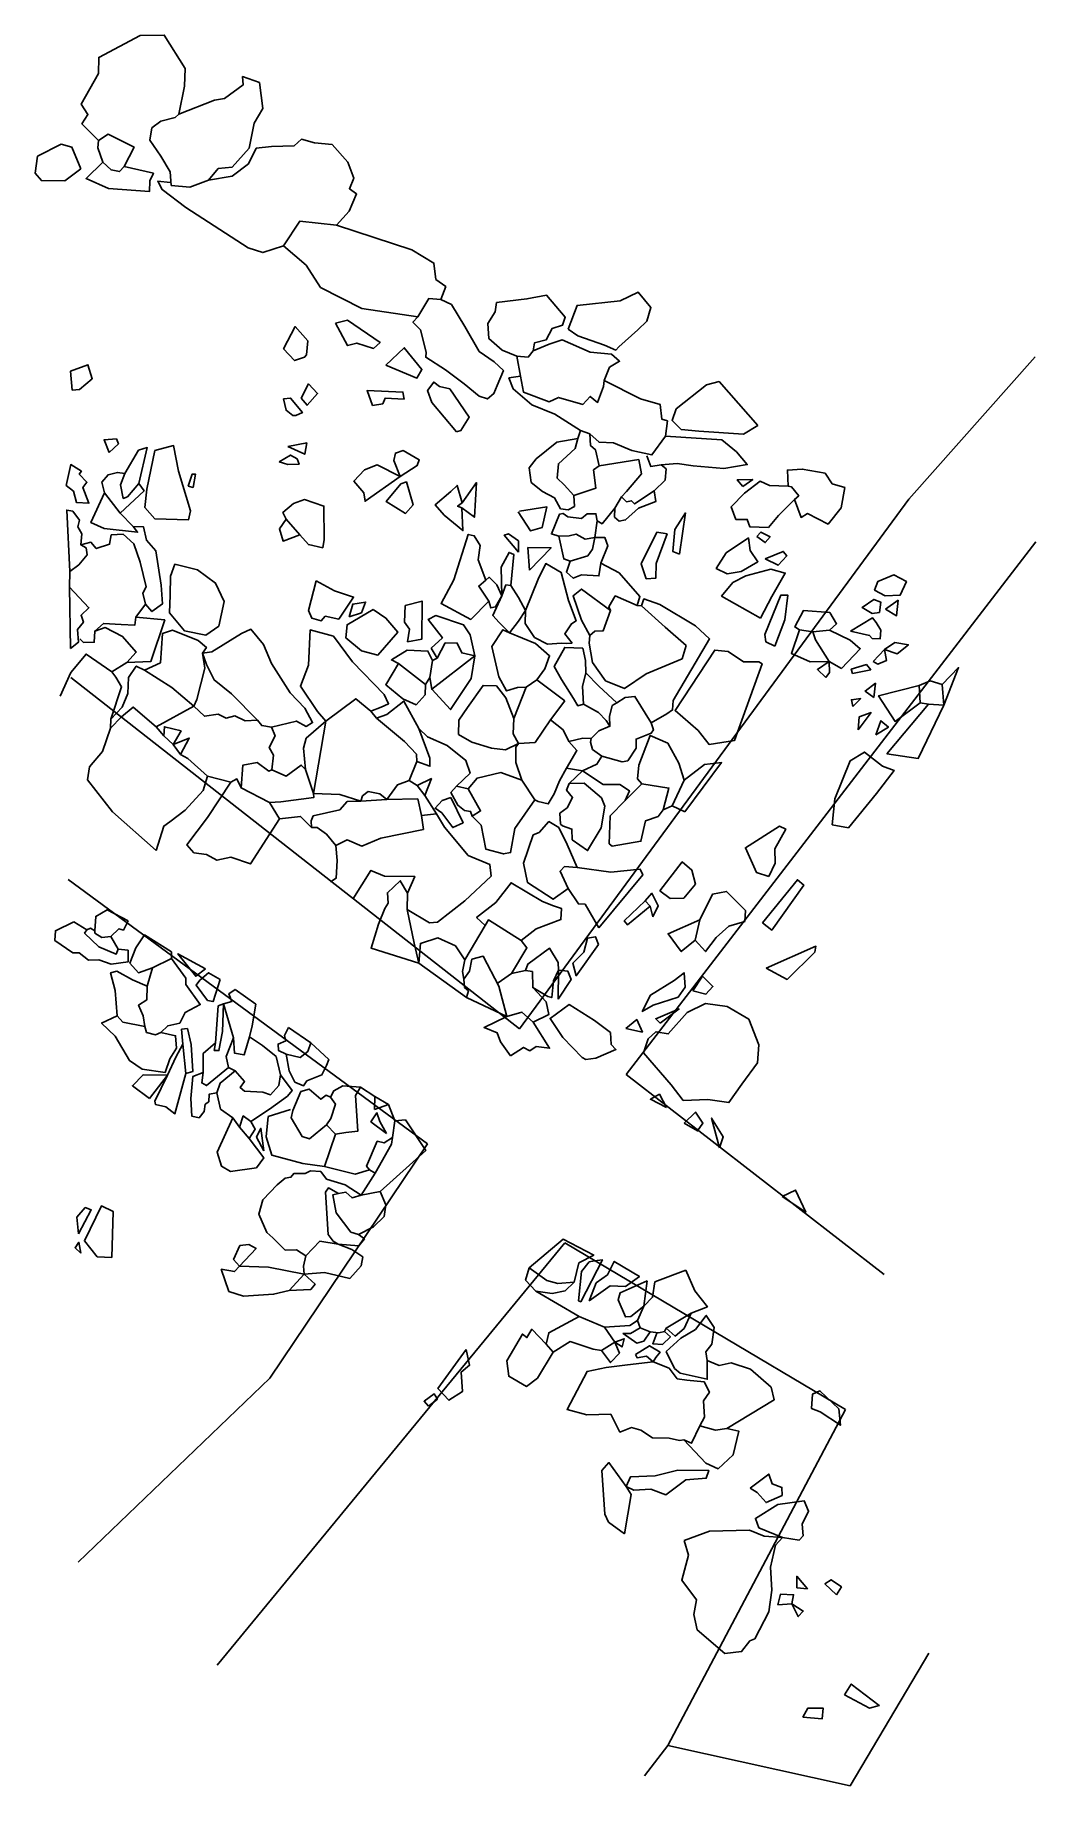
# Model space of a CAD drawing. Header units: metres. Extents: x -2.09 to 0.36, y -19.32 to -15.03.
import ezdxf

# ---------------------------------------------------------------- set-up
doc = ezdxf.new("R2010")
doc.units = ezdxf.units.M
doc.header["$LTSCALE"] = 25
doc.header["$MEASUREMENT"] = 0
doc.linetypes.add('STRICHPUNKTX2', pattern=[2, 1, -0.5, 0, -0.5])
doc.layers.add('GRABUNGSGRENZE', color=3, linetype='STRICHPUNKTX2')
doc.layers.add('STEINE', color=4, linetype='CONTINUOUS')

msp = doc.modelspace()

# ---------------------------------------------------------------- linework, layer by layer
at = {"layer": 'GRABUNGSGRENZE', "flags": 128}
for points in [[(-2.002, -16.6015), (-0.9023, -17.4625), (0.0515, -16.1646), (0.3614, -15.8158)], [(0.3633, -16.2691), (-0.641, -17.5745)], [(-1.9841, -18.7692), (-1.5144, -18.318), (-1.1279, -17.7444), (-2.0083, -17.0966)], [(0.1007, -18.9919), (-0.0919, -19.3177), (-0.5392, -19.2188)]]:
    msp.add_lwpolyline(points, dxfattribs=at)
at = {"layer": 'GRABUNGSGRENZE'}
for points in [[(-0.641, -17.5745), (-0.0086, -18.0641)], [(-0.596, -19.293), (-0.5392, -19.2188), (-0.1035, -18.3948), (-0.7911, -17.9865), (-1.6432, -19.0214)]]:
    msp.add_lwpolyline(points, dxfattribs=at)
at = {"layer": 'STEINE'}
for points in [[(-1.7374, -15.2208), (-1.7234, -15.1526), (-1.7222, -15.1088), (-1.7729, -15.0271), (-1.8325, -15.0279), (-1.9335, -15.0821), (-1.9342, -15.1218), (-1.9767, -15.1965), (-1.96, -15.222), (-1.9748, -15.2449), (-1.9342, -15.2853)], [(-1.7564, -15.3959), (-1.7105, -15.3996), (-1.6646, -15.383), (-1.6406, -15.354), (-1.607, -15.3511), (-1.565, -15.3044), (-1.5526, -15.2433), (-1.5316, -15.2072), (-1.54, -15.1435), (-1.5812, -15.1291), (-1.5798, -15.1495), (-1.6257, -15.1824), (-1.6502, -15.1864), (-1.7374, -15.2208), (-1.7466, -15.2289), (-1.7818, -15.2384), (-1.8037, -15.2546)], [(-1.9358, -15.3036), (-1.9342, -15.2853), (-1.9107, -15.2701), (-1.8472, -15.3019), (-1.8713, -15.3491), (-1.883, -15.3618), (-1.9034, -15.3577), (-1.9237, -15.3388), (-1.9358, -15.3036)], [(-1.8037, -15.2546), (-1.8084, -15.2847), (-1.7816, -15.324), (-1.7588, -15.3623), (-1.7564, -15.3959)], [(-1.9772, -15.3549), (-1.9995, -15.3018), (-2.0259, -15.2946), (-2.0836, -15.324), (-2.0898, -15.3657), (-2.0741, -15.3836), (-2.0171, -15.3848), (-1.9772, -15.3549)], [(-1.6646, -15.383), (-1.6065, -15.373), (-1.5667, -15.3431), (-1.5477, -15.3044), (-1.51, -15.3005), (-1.4545, -15.2986), (-1.4366, -15.2824), (-1.4046, -15.2912), (-1.3613, -15.2954), (-1.3232, -15.3383), (-1.3081, -15.3781), (-1.3194, -15.404), (-1.3016, -15.4163), (-1.3196, -15.4585), (-1.3508, -15.493)], [(-1.9237, -15.3388), (-1.9646, -15.3784), (-1.9097, -15.4035), (-1.8089, -15.4105), (-1.8083, -15.384), (-1.7995, -15.3657), (-1.8713, -15.3491)], [(-1.4808, -15.5435), (-1.5313, -15.5602), (-1.5674, -15.5488), (-1.7204, -15.45), (-1.7783, -15.406), (-1.7889, -15.3856), (-1.7589, -15.3882)], [(-1.0952, -15.6752), (-1.0834, -15.6437), (-1.1073, -15.6258), (-1.1122, -15.5861), (-1.1661, -15.5538), (-1.3508, -15.493), (-1.4409, -15.4836), (-1.4808, -15.5435), (-1.4255, -15.5911), (-1.39, -15.6457), (-1.2888, -15.697), (-1.1514, -15.7178)], [(-0.7833, -15.7476), (-0.7612, -15.6897), (-0.6557, -15.6783), (-0.6114, -15.6576), (-0.5804, -15.6949), (-0.5902, -15.7284), (-0.6127, -15.7493), (-0.6592, -15.7914), (-0.6663, -15.799), (-0.6938, -15.7872), (-0.7594, -15.764), (-0.7833, -15.7476)], [(-1.1514, -15.7178), (-1.1637, -15.7305), (-1.1454, -15.7499), (-1.1308, -15.8045), (-1.1324, -15.8167), (-1.0836, -15.8479), (-1.0384, -15.8822), (-1.0013, -15.9119), (-0.981, -15.9186), (-0.9652, -15.9059), (-0.9569, -15.8861), (-0.942, -15.8495), (-0.9644, -15.828), (-1.0015, -15.8024), (-1.0364, -15.7412), (-1.0693, -15.6876), (-1.0952, -15.6752)], [(-1.0952, -15.6752), (-1.1243, -15.6726), (-1.1514, -15.7178)], [(-0.9588, -15.6829), (-0.9619, -15.7053), (-0.9798, -15.7342), (-0.9774, -15.7709), (-0.9449, -15.799), (-0.9088, -15.8139), (-0.8813, -15.8161), (-0.869, -15.8008), (-0.8654, -15.781), (-0.8369, -15.7739), (-0.822, -15.746), (-0.797, -15.7384), (-0.7903, -15.7186), (-0.836, -15.6649), (-0.8844, -15.6739), (-0.9588, -15.6829)], [(-1.4247, -15.8111), (-1.4215, -15.7765), (-1.452, -15.7417), (-1.4807, -15.7961), (-1.4538, -15.8247), (-1.4293, -15.8167), (-1.4247, -15.8111)], [(-1.3537, -15.7334), (-1.3241, -15.7259), (-1.2443, -15.7802), (-1.2602, -15.7949), (-1.3014, -15.782), (-1.3243, -15.788), (-1.3537, -15.7334)], [(-0.9088, -15.8139), (-0.8998, -15.8628), (-0.8928, -15.9021), (-0.8298, -15.9262), (-0.8068, -15.9151), (-0.7473, -15.9321), (-0.7289, -15.9128), (-0.7111, -15.9272), (-0.6962, -15.8885), (-0.6946, -15.8737), (-0.6818, -15.8412), (-0.6573, -15.8265), (-0.6771, -15.8091), (-0.729, -15.8044), (-0.7976, -15.7741), (-0.8298, -15.7847), (-0.869, -15.8008)], [(-1.2297, -15.8362), (-1.1848, -15.7936), (-1.1417, -15.8467), (-1.154, -15.8676), (-1.2297, -15.8362)], [(-1.9985, -15.8972), (-2.0029, -15.8508), (-1.9601, -15.8352), (-1.9495, -15.8694), (-1.9807, -15.8957), (-1.9985, -15.8972)], [(-0.8998, -15.8628), (-0.9284, -15.8673), (-0.9183, -15.8944), (-0.8726, -15.9332), (-0.8156, -15.9558), (-0.7526, -15.9963), (-0.7302, -16.004), (-0.7074, -16.025), (-0.6722, -16.0266), (-0.6275, -16.0456), (-0.5781, -16.056), (-0.5448, -16.0102), (-0.5401, -15.9726), (-0.5534, -15.9685), (-0.5578, -15.9323), (-0.6061, -15.9184), (-0.6946, -15.8737)], [(-1.4583, -15.9597), (-1.4746, -15.9464), (-1.4806, -15.9189), (-1.4633, -15.9169), (-1.4344, -15.9521), (-1.4507, -15.9592), (-1.4583, -15.9597)], [(-1.4373, -15.917), (-1.4194, -15.8819), (-1.3975, -15.9059), (-1.4231, -15.9344), (-1.4373, -15.917)], [(-1.2627, -15.9349), (-1.2758, -15.8982), (-1.1882, -15.9021), (-1.1852, -15.9194), (-1.2316, -15.9167), (-1.2377, -15.9309), (-1.2627, -15.9349)], [(-1.0572, -15.9998), (-1.117, -15.9278), (-1.1276, -15.8982), (-1.1128, -15.8774), (-1.0985, -15.8886), (-1.0736, -15.8943), (-1.0255, -15.9638), (-1.0459, -15.9958), (-1.0572, -15.9998)], [(-0.3181, -15.984), (-0.3533, -16.0048), (-0.4633, -15.9978), (-0.5061, -15.9936), (-0.5284, -15.9716), (-0.5186, -15.9431), (-0.4441, -15.8843), (-0.4135, -15.8763), (-0.3181, -15.984)], [(-0.7689, -16.1551), (-0.7154, -16.1375), (-0.7208, -16.0926), (-0.7076, -16.083), (-0.7166, -16.0433), (-0.7283, -16.033), (-0.7302, -16.004), (-0.7526, -15.9963), (-0.7593, -16.0156)], [(-1.9079, -16.0498), (-1.9205, -16.0187), (-1.8904, -16.0168), (-1.8854, -16.029), (-1.9079, -16.0498)], [(-1.8693, -16.1014), (-1.8806, -16.1293), (-1.8736, -16.1625), (-1.8634, -16.1589), (-1.8353, -16.1259), (-1.8146, -16.0379), (-1.836, -16.0445), (-1.8693, -16.1014)], [(-1.7959, -16.2127), (-1.8207, -16.1846), (-1.8155, -16.1403), (-1.7958, -16.0456), (-1.7504, -16.033), (-1.7384, -16.0957), (-1.7087, -16.1931), (-1.7134, -16.215), (-1.7959, -16.2127)], [(-1.4703, -16.035), (-1.4239, -16.0265), (-1.4286, -16.0545), (-1.4703, -16.035)], [(-1.195, -16.1093), (-1.2107, -16.0701), (-1.2066, -16.0517), (-1.1872, -16.0452), (-1.148, -16.0677), (-1.1532, -16.082), (-1.195, -16.1093)], [(-0.8163, -16.1611), (-0.8016, -16.1881), (-0.7833, -16.1907), (-0.7675, -16.1821), (-0.7689, -16.1551), (-0.7933, -16.1291), (-0.81, -16.1132), (-0.8069, -16.0776), (-0.766, -16.04), (-0.7593, -16.0156), (-0.8107, -16.0251), (-0.8618, -16.0657), (-0.8787, -16.088), (-0.8737, -16.1232), (-0.8463, -16.1457), (-0.8163, -16.1611)], [(-0.5903, -16.058), (-0.5808, -16.084), (-0.5553, -16.08), (-0.516, -16.0771), (-0.4769, -16.0828), (-0.4015, -16.0892), (-0.3444, -16.0797), (-0.3703, -16.0485), (-0.4069, -16.0194), (-0.5448, -16.0102)], [(-2.0136, -16.1309), (-1.9953, -16.1452), (-1.9882, -16.1723), (-1.9577, -16.1744), (-1.9723, -16.1362), (-1.9626, -16.1229), (-1.9814, -16.103), (-1.9763, -16.0959), (-2.0022, -16.0795), (-2.0136, -16.1309)], [(-1.4918, -16.0726), (-1.4638, -16.0564), (-1.4475, -16.0657), (-1.4425, -16.0789), (-1.4705, -16.0798), (-1.4918, -16.0726)], [(-1.195, -16.1093), (-1.2515, -16.0806), (-1.2821, -16.0927), (-1.3082, -16.1206), (-1.2843, -16.1487), (-1.2808, -16.1696), (-1.195, -16.1093)], [(-0.7076, -16.083), (-0.6102, -16.0676), (-0.6037, -16.1027), (-0.64, -16.1459), (-0.6523, -16.1586), (-0.6687, -16.1865), (-0.6999, -16.2246), (-0.7121, -16.2175)], [(-0.6523, -16.1586), (-0.6401, -16.1709), (-0.6279, -16.1683), (-0.6203, -16.176), (-0.5728, -16.1441), (-0.5452, -16.1177), (-0.5431, -16.0902), (-0.5553, -16.08)], [(-1.9199, -16.1486), (-1.9259, -16.1226), (-1.9106, -16.1048), (-1.8877, -16.0988), (-1.8693, -16.1014)], [(-1.8353, -16.1259), (-1.8226, -16.1443), (-1.8814, -16.1991)], [(-1.7141, -16.133), (-1.7043, -16.103), (-1.6967, -16.103), (-1.7024, -16.1356), (-1.7141, -16.133)], [(-1.1931, -16.1267), (-1.2294, -16.1698), (-1.1821, -16.1995), (-1.1632, -16.1787), (-1.1798, -16.1221), (-1.1931, -16.1267)], [(-1.0441, -16.1857), (-1.0412, -16.2413), (-1.0869, -16.2034), (-1.1092, -16.1784), (-1.0704, -16.1459), (-1.0556, -16.1307), (-1.043, -16.1735)], [(-1.0441, -16.1857), (-1.0542, -16.1816), (-1.043, -16.1735), (-1.0077, -16.1237), (-1.0131, -16.2088), (-1.0441, -16.1857)], [(-0.3513, -16.1494), (-0.384, -16.1829), (-0.3719, -16.2141), (-0.3444, -16.2142), (-0.3383, -16.232), (-0.2925, -16.2342), (-0.2674, -16.2042), (-0.2281, -16.1652), (-0.2179, -16.156), (-0.2356, -16.1346), (-0.2443, -16.1325), (-0.2896, -16.1313), (-0.313, -16.12), (-0.3513, -16.1494), (-0.3513, -16.1494)], [(-0.3548, -16.1331), (-0.369, -16.1168), (-0.3308, -16.1159), (-0.3548, -16.1331)], [(-0.2443, -16.1325), (-0.2457, -16.0933), (-0.2095, -16.0909), (-0.1535, -16.1007), (-0.1358, -16.1268), (-0.1053, -16.136), (-0.1141, -16.1859), (-0.1463, -16.2255), (-0.1966, -16.1999), (-0.2125, -16.209), (-0.2281, -16.1652)], [(-1.9199, -16.1486), (-1.9528, -16.2218), (-1.9207, -16.2367), (-1.8383, -16.2456), (-1.8494, -16.2313), (-1.8814, -16.1991)], [(-1.8814, -16.1991), (-1.9199, -16.1486)], [(-1.4745, -16.2138), (-1.4821, -16.1969), (-1.456, -16.1751), (-1.4295, -16.1656), (-1.3817, -16.1815), (-1.381, -16.263), (-1.3846, -16.2834), (-1.4197, -16.2756), (-1.441, -16.2521), (-1.4745, -16.2138)], [(-0.6687, -16.1865), (-0.6698, -16.2084), (-0.6581, -16.2182), (-0.6423, -16.2152), (-0.6112, -16.1862), (-0.5683, -16.1701), (-0.5728, -16.1441)], [(-2.0041, -16.3413), (-1.9827, -16.3251), (-1.9617, -16.3012), (-1.9647, -16.2839), (-1.9774, -16.2767), (-1.9753, -16.2492), (-1.9849, -16.2319), (-1.9808, -16.2156), (-1.9975, -16.1941), (-2.0122, -16.191), (-2.0041, -16.3413)], [(-1.4745, -16.2138), (-1.4909, -16.2371), (-1.4818, -16.2672), (-1.441, -16.2521)], [(-0.9025, -16.1939), (-0.8352, -16.1834), (-0.8466, -16.2338), (-0.8752, -16.2424), (-0.9061, -16.1954)], [(-0.8042, -16.2008), (-0.8243, -16.2497), (-0.8059, -16.2548), (-0.781, -16.2544), (-0.7637, -16.2499), (-0.7418, -16.2622), (-0.7179, -16.2582), (-0.7121, -16.2175), (-0.7151, -16.2001), (-0.737, -16.2001), (-0.7508, -16.2117), (-0.7839, -16.208), (-0.7956, -16.1993), (-0.8042, -16.2008), (-0.8243, -16.2497)], [(-0.5102, -16.2996), (-0.527, -16.2925), (-0.5217, -16.2385), (-0.4956, -16.1983), (-0.5102, -16.2996)], [(-1.9774, -16.2767), (-1.9529, -16.2702), (-1.9397, -16.2855), (-1.9071, -16.2749), (-1.903, -16.252), (-1.8739, -16.2506), (-1.848, -16.2736), (-1.8324, -16.319), (-1.8173, -16.3796), (-1.8255, -16.3944), (-1.819, -16.4219), (-1.8425, -16.4534), (-1.8452, -16.4732), (-1.8788, -16.4716), (-1.922, -16.4689), (-1.9435, -16.4877), (-1.9446, -16.5152), (-1.9711, -16.5156), (-1.9802, -16.5069)], [(-1.819, -16.4219), (-1.8033, -16.4398), (-1.7777, -16.421), (-1.7806, -16.3752), (-1.7936, -16.2911), (-1.8169, -16.265), (-1.8239, -16.2324), (-1.8494, -16.2313)], [(-0.9776, -16.4146), (-1.0221, -16.4593), (-1.0948, -16.4203), (-1.0635, -16.3624), (-1.028, -16.251), (-1.0132, -16.2541), (-0.9985, -16.2776), (-1.0038, -16.3127), (-0.9846, -16.3627)], [(-0.9049, -16.2942), (-0.9399, -16.2528), (-0.9292, -16.2498), (-0.9048, -16.2667), (-0.9049, -16.2942)], [(-0.8059, -16.2548), (-0.7939, -16.3109), (-0.7782, -16.3165), (-0.7353, -16.3034), (-0.7236, -16.2867), (-0.7179, -16.2582)], [(-0.7782, -16.3165), (-0.7874, -16.343), (-0.7707, -16.3583), (-0.7503, -16.3502), (-0.708, -16.3524), (-0.7033, -16.3214), (-0.6863, -16.2792), (-0.6934, -16.2583), (-0.7179, -16.2582)], [(-0.5919, -16.36), (-0.604, -16.3227), (-0.5655, -16.2455), (-0.5406, -16.2496), (-0.5673, -16.3224), (-0.568, -16.358), (-0.5919, -16.36)], [(-0.3956, -16.296), (-0.3415, -16.2595), (-0.337, -16.2906), (-0.3183, -16.3176), (-0.3596, -16.3414), (-0.3932, -16.3474), (-0.4202, -16.3341), (-0.3956, -16.296)], [(-0.3206, -16.256), (-0.3109, -16.2453), (-0.2885, -16.2566), (-0.3003, -16.2708), (-0.3206, -16.256)], [(-0.9455, -16.4015), (-0.9473, -16.3312), (-0.9278, -16.2951), (-0.9166, -16.2998), (-0.924, -16.3761)], [(-0.878, -16.3386), (-0.8819, -16.2831), (-0.8249, -16.2833), (-0.878, -16.3386)], [(-0.3004, -16.3106), (-0.256, -16.2924), (-0.2474, -16.3036), (-0.2684, -16.3265), (-0.3004, -16.3106)], [(-2.0053, -16.38), (-2.0041, -16.3413)], [(-1.7469, -16.3239), (-1.7577, -16.3534), (-1.7583, -16.3997), (-1.76, -16.443), (-1.7235, -16.4869), (-1.6711, -16.4978), (-1.6394, -16.4755), (-1.6265, -16.4149), (-1.6472, -16.37), (-1.6914, -16.3378), (-1.7469, -16.3239)], [(-0.7732, -16.5172), (-0.7915, -16.4942), (-0.7751, -16.4698), (-0.7639, -16.4628), (-0.7826, -16.4128), (-0.8007, -16.344), (-0.8383, -16.3224), (-0.8567, -16.3601), (-0.8876, -16.4369), (-0.8887, -16.4689), (-0.8654, -16.5031), (-0.8339, -16.5201), (-0.7997, -16.5171), (-0.7865, -16.5182), (-0.7732, -16.5172)], [(-0.614, -16.4251), (-0.6073, -16.4032), (-0.6581, -16.345), (-0.7033, -16.3214)], [(-0.3116, -16.4562), (-0.4072, -16.4019), (-0.3796, -16.3683), (-0.3474, -16.3527), (-0.2862, -16.3361), (-0.2511, -16.3454), (-0.2839, -16.4028), (-0.3116, -16.4562)], [(-2.0032, -16.5302), (-1.9833, -16.515), (-1.9858, -16.484), (-1.9714, -16.4657), (-1.977, -16.4488), (-1.9576, -16.4306), (-2.0053, -16.38), (-2.0032, -16.5302)], [(-1.4007, -16.3648), (-1.4193, -16.437), (-1.4117, -16.4559), (-1.3883, -16.4626), (-1.3786, -16.4514), (-1.3455, -16.4582), (-1.3091, -16.4043), (-1.3559, -16.3889), (-1.4007, -16.3648)], [(-0.9846, -16.3627), (-1.0025, -16.3774), (-0.9776, -16.4146), (-0.9731, -16.431), (-0.9609, -16.4279), (-0.9455, -16.4015), (-0.9581, -16.374), (-0.9764, -16.3556), (-0.9846, -16.3627)], [(-0.9357, -16.3746), (-0.9455, -16.4015), (-0.9681, -16.4493), (-0.9523, -16.4667), (-0.927, -16.4917), (-0.905, -16.4633), (-0.8876, -16.4369), (-0.9048, -16.4057), (-0.924, -16.3761), (-0.9357, -16.3746)], [(-0.6793, -16.4371), (-0.7504, -16.3849), (-0.7713, -16.4011), (-0.7501, -16.4608), (-0.7304, -16.4985)], [(-0.0064, -16.4017), (-0.0323, -16.3874), (-0.0246, -16.3665), (0.0147, -16.3499), (0.0457, -16.3663), (0.0308, -16.3993), (-0.0064, -16.4017)], [(-1.32, -16.4527), (-1.3112, -16.4216), (-1.2796, -16.4166), (-1.2899, -16.4426), (-1.32, -16.4527)], [(-1.1766, -16.5138), (-1.1724, -16.4827), (-1.1841, -16.4659), (-1.1824, -16.4251), (-1.1411, -16.4141), (-1.1419, -16.5078), (-1.1766, -16.5138)], [(-0.614, -16.4251), (-0.6038, -16.4261), (-0.5455, -16.4778), (-0.4942, -16.5233), (-0.504, -16.5553), (-0.5922, -16.5922), (-0.6453, -16.6282), (-0.6916, -16.6092), (-0.7235, -16.5648), (-0.732, -16.5174), (-0.7304, -16.4985), (-0.7176, -16.4879), (-0.6978, -16.4874), (-0.6793, -16.4371), (-0.6833, -16.4284), (-0.6679, -16.4015), (-0.614, -16.4251)], [(-0.5799, -16.7124), (-0.5411, -16.6907), (-0.5273, -16.681), (-0.5262, -16.6576), (-0.4366, -16.5067), (-0.4711, -16.4745), (-0.5585, -16.4222), (-0.5977, -16.4088), (-0.6038, -16.4261)], [(-0.2767, -16.5245), (-0.2986, -16.5143), (-0.3016, -16.4959), (-0.262, -16.3998), (-0.2452, -16.3994), (-0.2525, -16.46), (-0.2767, -16.5245)], [(-0.0381, -16.4444), (-0.063, -16.4301), (-0.0339, -16.4103), (-0.0166, -16.417), (-0.0202, -16.4419), (-0.0381, -16.4444)], [(-0.0055, -16.4343), (0.0252, -16.412), (0.0215, -16.4502), (-0.0055, -16.4343)], [(-1.8425, -16.4534), (-1.7718, -16.4603), (-1.8063, -16.5625), (-1.8648, -16.5643)], [(-1.2614, -16.435), (-1.3252, -16.472), (-1.3278, -16.5046), (-1.2897, -16.5363), (-1.2495, -16.5466), (-1.201, -16.4903), (-1.2299, -16.456), (-1.2614, -16.435)], [(-1.1191, -16.5298), (-1.0915, -16.5044), (-1.1265, -16.4595), (-1.1076, -16.4498), (-1.0395, -16.472), (-1.0237, -16.4965), (-1.0117, -16.548)], [(-0.216, -16.4845), (-0.2277, -16.4774), (-0.2061, -16.4372), (-0.142, -16.442), (-0.1253, -16.4696), (-0.1426, -16.4853)], [(-0.0912, -16.4875), (-0.0376, -16.4551), (-0.0285, -16.4668), (-0.0173, -16.4852), (-0.0184, -16.5066), (-0.0383, -16.5055), (-0.0444, -16.4984), (-0.0912, -16.4875)], [(-1.9016, -16.5876), (-1.8648, -16.5643), (-1.8418, -16.539), (-1.8753, -16.5006), (-1.9175, -16.4791), (-1.9435, -16.4877)], [(-1.8211, -16.5833), (-1.7823, -16.5651), (-1.7775, -16.4939), (-1.7525, -16.4853), (-1.69, -16.511), (-1.6696, -16.5278), (-1.6794, -16.5416), (-1.6734, -16.5782), (-1.6935, -16.6551), (-1.7002, -16.6714)], [(-1.4267, -16.8266), (-1.4374, -16.8159), (-1.4747, -16.8428), (-1.5092, -16.8274), (-1.5056, -16.7917), (-1.5157, -16.7733), (-1.5013, -16.7444), (-1.5099, -16.7229), (-1.4492, -16.7084), (-1.4253, -16.7212), (-1.4095, -16.7121), (-1.4282, -16.6764), (-1.4643, -16.6386), (-1.5104, -16.5671), (-1.5301, -16.5202), (-1.5605, -16.4834), (-1.5835, -16.494), (-1.6564, -16.5386), (-1.6794, -16.5416), (-1.6693, -16.5696), (-1.6506, -16.6074), (-1.6079, -16.6416), (-1.5445, -16.706), (-1.5343, -16.7193), (-1.5099, -16.7229)], [(-1.2668, -16.6836), (-1.2413, -16.674), (-1.2235, -16.6659), (-1.2341, -16.6429), (-1.3117, -16.5627), (-1.3584, -16.5004), (-1.4154, -16.4849), (-1.4192, -16.571), (-1.4393, -16.6224), (-1.3977, -16.6851), (-1.3769, -16.7081)], [(-1.1044, -16.5543), (-1.0844, -16.5166), (-1.0549, -16.5173), (-1.0438, -16.5412), (-1.0117, -16.548), (-1.1174, -16.6301), (-1.1224, -16.6016)], [(-0.8601, -16.6071), (-0.8407, -16.5801), (-0.8289, -16.5481), (-0.8634, -16.5179), (-0.927, -16.4917), (-0.9437, -16.4845), (-0.9704, -16.5257), (-0.9528, -16.5996), (-0.9346, -16.6343), (-0.9076, -16.6257), (-0.8862, -16.6248)], [(-0.1839, -16.4892), (-0.216, -16.4845), (-0.236, -16.5425), (-0.1903, -16.563), (-0.1434, -16.5622)], [(-0.1129, -16.5796), (-0.1434, -16.5622), (-0.1768, -16.5091), (-0.1839, -16.4892), (-0.1426, -16.4853), (-0.0918, -16.5099), (-0.0674, -16.5309), (-0.1129, -16.5796)], [(-0.0083, -16.5331), (0.0177, -16.5159), (0.0508, -16.5211), (0.0232, -16.5434), (-0.0083, -16.5331)], [(-1.904, -16.7037), (-1.8778, -16.6239), (-1.8914, -16.6009), (-1.9016, -16.5876), (-1.9646, -16.5441), (-2.0019, -16.5888), (-2.0281, -16.6468)], [(-1.1992, -16.5672), (-1.2165, -16.5585), (-1.1777, -16.5341), (-1.1268, -16.5369), (-1.1156, -16.5598), (-1.1224, -16.6016), (-1.1332, -16.6188), (-1.1992, -16.5672)], [(-1.1191, -16.5298), (-1.1044, -16.5543)], [(-1.1174, -16.6301), (-1.0712, -16.6802), (-1.0211, -16.604), (-1.0117, -16.548)], [(-1.1044, -16.5543), (-1.1156, -16.5598)], [(-0.7473, -16.5295), (-0.7916, -16.5278), (-0.8172, -16.5746), (-0.7995, -16.6063), (-0.7702, -16.6532), (-0.7595, -16.6706), (-0.7458, -16.6665), (-0.7482, -16.6237), (-0.7399, -16.5902), (-0.7408, -16.5601), (-0.7473, -16.5295)], [(-0.3156, -16.5631), (-0.3532, -16.563), (-0.3908, -16.5379), (-0.4239, -16.5342), (-0.5212, -16.6826), (-0.4649, -16.7312), (-0.438, -16.7654), (-0.3758, -16.7559), (-0.3079, -16.5677), (-0.3156, -16.5631)], [(-0.0354, -16.5626), (-0.0083, -16.5331), (-0.0028, -16.5596), (-0.0243, -16.5687), (-0.0354, -16.5626)], [(-1.7931, -16.722), (-1.7002, -16.6714), (-1.7545, -16.6263), (-1.8211, -16.5833), (-1.8419, -16.5736), (-1.8609, -16.6015), (-1.862, -16.6407), (-1.8759, -16.6738), (-1.904, -16.7037), (-1.9051, -16.7256)], [(-1.1992, -16.5672), (-1.2304, -16.619), (-1.1883, -16.6538), (-1.1557, -16.6682), (-1.1338, -16.6443), (-1.1332, -16.6188)], [(-0.7399, -16.5902), (-0.7084, -16.6229), (-0.6638, -16.6638)], [(-0.1517, -16.6014), (-0.1725, -16.582), (-0.1434, -16.5622), (-0.1425, -16.5892), (-0.1517, -16.6014)], [(-0.0865, -16.5914), (-0.0895, -16.5812), (-0.0523, -16.5696), (-0.0416, -16.5824), (-0.0865, -16.5914)], [(-0.0021, -16.7888), (0.0748, -16.7998), (0.1373, -16.6691), (0.1738, -16.5771), (0.1335, -16.6182)], [(-0.9165, -16.7016), (-0.9362, -16.6511), (-0.959, -16.622), (-0.9916, -16.6209), (-1.03, -16.6747), (-1.051, -16.7062), (-1.0521, -16.7408), (-1.0196, -16.7603), (-0.9712, -16.7747), (-0.9366, -16.7789), (-0.905, -16.7633)], [(-0.7911, -16.6587), (-0.8264, -16.705), (-0.8642, -16.7609), (-0.905, -16.7633), (-0.9182, -16.7393), (-0.9165, -16.7016), (-0.8862, -16.6248), (-0.8601, -16.6071), (-0.7911, -16.6587)], [(-0.0337, -16.6502), (-0.0556, -16.6348), (-0.03, -16.6156), (-0.0337, -16.6502)], [(0.0769, -16.621), (-0.0225, -16.6461), (0.018, -16.7089), (0.0798, -16.6638)], [(0.0798, -16.6638), (0.0997, -16.6669), (0.1373, -16.6691), (0.1335, -16.6182), (0.1039, -16.6099), (0.0769, -16.621)], [(0.0798, -16.6638), (0.0769, -16.621)], [(-1.7926, -17.025), (-1.8997, -16.9309), (-1.9611, -16.8523), (-1.9559, -16.8207), (-1.9247, -16.7826), (-1.9051, -16.7256), (-1.8775, -16.6977), (-1.8489, -16.6739), (-1.7931, -16.722), (-1.7738, -16.7444), (-1.7509, -16.7659), (-1.7332, -16.7904), (-1.7154, -16.7996), (-1.6672, -16.8436), (-1.6775, -16.8782), (-1.7215, -16.9264), (-1.7597, -16.9548), (-1.774, -16.9655), (-1.7926, -17.025)], [(-1.7002, -16.6714), (-1.6748, -16.6964), (-1.6407, -16.6909), (-1.6214, -16.7012), (-1.5999, -16.6951), (-1.5745, -16.7074), (-1.5445, -16.706)], [(-1.291, -16.9045), (-1.3429, -16.8885), (-1.4076, -16.8858), (-1.3769, -16.7081), (-1.3034, -16.6534), (-1.2668, -16.6836), (-1.2526, -16.7009), (-1.1841, -16.7582), (-1.1551, -16.7894), (-1.1542, -16.8072), (-1.1732, -16.8535), (-1.2018, -16.8646), (-1.2273, -16.9001), (-1.2451, -16.8868), (-1.2731, -16.8811), (-1.2874, -16.8918), (-1.291, -16.9045)], [(-1.2526, -16.7009), (-1.2276, -16.6918), (-1.1858, -16.6594), (-1.1488, -16.7262), (-1.1226, -16.7987), (-1.1221, -16.819), (-1.1542, -16.8072)], [(-0.7458, -16.6665), (-0.7087, -16.6875), (-0.6899, -16.7065), (-0.6808, -16.7207)], [(-0.5799, -16.7124), (-0.5743, -16.7293), (-0.5795, -16.7379), (-0.6167, -16.7525), (-0.6168, -16.7744), (-0.6373, -16.806), (-0.651, -16.8084), (-0.7009, -16.794), (-0.7232, -16.7776), (-0.7288, -16.7603), (-0.7267, -16.7511), (-0.7078, -16.7324), (-0.6808, -16.7207), (-0.6822, -16.6968), (-0.6755, -16.6703), (-0.6638, -16.6638), (-0.6433, -16.6506), (-0.6194, -16.6476), (-0.5799, -16.7124)], [(-0.0852, -16.6724), (-0.0892, -16.6561), (-0.0663, -16.6531), (-0.0852, -16.6724)], [(-0.0727, -16.73), (-0.07, -16.6979), (-0.041, -16.6873), (-0.0727, -16.73)], [(0.0997, -16.6669), (-0.0021, -16.7888)], [(-1.7509, -16.7659), (-1.732, -16.7324), (-1.7727, -16.722), (-1.7738, -16.7444)], [(-1.4076, -16.8858), (-1.4267, -16.8266), (-1.4316, -16.7742), (-1.4254, -16.7502), (-1.3769, -16.7081)], [(-1.0571, -16.8681), (-1.0234, -16.8357), (-1.034, -16.8046), (-1.0797, -16.7677), (-1.128, -16.7467), (-1.1488, -16.7262)], [(-0.8264, -16.705), (-0.7954, -16.73), (-0.7817, -16.7586), (-0.7619, -16.7806), (-0.787, -16.8233), (-0.8045, -16.8548), (-0.8178, -16.8863), (-0.8322, -16.9112), (-0.8566, -16.9055), (-0.8652, -16.9014), (-0.8966, -16.8529), (-0.9118, -16.8096), (-0.9111, -16.7724), (-0.905, -16.7633)], [(-0.0289, -16.7419), (-0.0166, -16.7073), (0.0017, -16.7231), (-0.0289, -16.7419)], [(-1.7332, -16.7904), (-1.7117, -16.7497), (-1.7509, -16.7659)], [(-0.7817, -16.7586), (-0.7476, -16.7501), (-0.7267, -16.7511)], [(-0.4989, -16.8528), (-0.512, -16.8115), (-0.5393, -16.7625), (-0.582, -16.7435), (-0.6098, -16.8162), (-0.6135, -16.8498), (-0.6028, -16.8621)], [(-1.5092, -16.8274), (-1.5164, -16.8309), (-1.5453, -16.8099), (-1.5805, -16.8159), (-1.5848, -16.8719), (-1.5151, -16.9078), (-1.4876, -16.9059), (-1.4066, -16.8955), (-1.4076, -16.8858)], [(-0.787, -16.8233), (-0.7484, -16.83), (-0.7127, -16.8138), (-0.7009, -16.794)], [(-0.4971, -16.9307), (-0.5286, -16.9158), (-0.4989, -16.8528), (-0.4488, -16.8148), (-0.4071, -16.8098), (-0.4971, -16.9307)], [(-0.1361, -16.9625), (-0.1293, -16.8984), (-0.0923, -16.8053), (-0.0566, -16.784), (-0.0129, -16.8183), (0.0156, -16.8291), (-0.0279, -16.8855), (-0.0964, -16.9698), (-0.1361, -16.9625)], [(-1.5151, -16.9078), (-1.4903, -16.9476), (-1.5615, -17.0584), (-1.6098, -17.0414), (-1.644, -17.0494), (-1.6699, -17.0351), (-1.7004, -17.0314), (-1.7177, -17.0115), (-1.667, -16.9445), (-1.6102, -16.8581), (-1.5949, -16.85), (-1.5848, -16.8719)], [(-1.6102, -16.8581), (-1.6672, -16.8436)], [(-1.1057, -16.9352), (-1.1341, -16.8903), (-1.1534, -16.8663), (-1.1732, -16.8535)], [(-1.1534, -16.8663), (-1.1182, -16.8491), (-1.1341, -16.8903)], [(-1.0187, -16.9416), (-0.9963, -16.9636), (-0.9853, -17.0217), (-0.9416, -17.0336), (-0.9243, -17.0306), (-0.9139, -16.9715), (-0.8652, -16.9014), (-0.8966, -16.8529), (-0.948, -16.8344), (-1.0066, -16.848), (-1.0281, -16.8744)], [(-0.7967, -16.9653), (-0.7738, -16.973), (-0.7734, -16.999), (-0.7358, -17.0256), (-0.7025, -16.9697), (-0.6937, -16.9168), (-0.7012, -16.8964), (-0.7439, -16.8601), (-0.7806, -16.861), (-0.7872, -16.8772), (-0.7725, -16.8956), (-0.7859, -16.921), (-0.8037, -16.9342), (-0.8018, -16.9607), (-0.7967, -16.9653)], [(-0.7806, -16.861), (-0.7484, -16.83), (-0.697, -16.8633), (-0.6563, -16.8634), (-0.6329, -16.8788), (-0.6437, -16.9027)], [(-1.1429, -16.9397), (-1.138, -16.9738), (-1.2424, -16.9953), (-1.2889, -17.015), (-1.3245, -16.9996), (-1.3525, -17.0128), (-1.3758, -16.9852), (-1.3982, -16.9688), (-1.4119, -16.9688), (-1.4129, -16.953), (-1.4083, -16.9408), (-1.3425, -16.9257), (-1.3251, -16.9054), (-1.291, -16.9045), (-1.2273, -16.9001), (-1.152, -16.8989), (-1.1429, -16.9397)], [(-1.071, -16.8956), (-1.0406, -16.9573), (-1.0661, -16.969), (-1.093, -16.9332), (-1.1093, -16.922), (-1.0919, -16.9027), (-1.071, -16.8956)], [(-1.0281, -16.8744), (-1.0571, -16.8681), (-1.0704, -16.8829), (-1.0532, -16.9145), (-1.037, -16.9273), (-1.0222, -16.9294), (-1.0187, -16.9416), (-0.9978, -16.9285), (-1.0281, -16.8744)], [(-0.6823, -17.009), (-0.68, -16.9408), (-0.6437, -16.9027), (-0.6028, -16.8621), (-0.5361, -16.8725), (-0.5501, -16.9254), (-0.5629, -16.9417), (-0.594, -16.9528), (-0.6048, -17.0027), (-0.6752, -17.0146), (-0.6823, -17.009)], [(-1.4903, -16.9476), (-1.4388, -16.9417), (-1.4119, -16.9688)], [(-1.1774, -17.1703), (-1.123, -17.2025), (-1.1031, -17.2006), (-1.0362, -17.1483), (-0.9723, -17.0885), (-0.9748, -17.0599), (-1.0282, -17.0373), (-1.086, -16.9684), (-1.1057, -16.9352), (-1.1429, -16.9397)], [(-0.5286, -16.9158), (-0.5501, -16.9254)], [(-0.7614, -17.0673), (-0.7857, -17.0107), (-0.8059, -16.9694), (-0.8303, -16.9545), (-0.8543, -16.9809), (-0.8686, -16.987), (-0.8923, -17.0567), (-0.8828, -17.1041), (-0.8203, -17.145), (-0.783, -17.1187)], [(-0.2914, -17.0893), (-0.3214, -17.0795), (-0.3487, -17.0188), (-0.265, -16.9661), (-0.2498, -16.9728), (-0.2769, -17.0211), (-0.276, -17.0568), (-0.2914, -17.0893)], [(-1.3525, -17.0128), (-1.3496, -17.0495), (-1.3518, -17.0932), (-1.3656, -17.1024)], [(-1.1772, -17.1295), (-1.1592, -17.0888), (-1.2336, -17.0886), (-1.2667, -17.0742), (-1.3107, -17.1448)], [(-0.7079, -17.2152), (-0.7419, -17.1565), (-0.7582, -17.1564), (-0.783, -17.1187), (-0.8032, -17.0763), (-0.7925, -17.0646), (-0.7614, -17.0673), (-0.6789, -17.0788), (-0.6066, -17.0714), (-0.6005, -17.0847), (-0.7079, -17.2152)], [(-0.5589, -17.124), (-0.5037, -17.0534), (-0.4798, -17.0734), (-0.4713, -17.108), (-0.4999, -17.1421), (-0.533, -17.143), (-0.5589, -17.124)], [(-1.1493, -17.3017), (-1.1603, -17.2523), (-1.1774, -17.1703), (-1.1772, -17.1295), (-1.1949, -17.0994), (-1.2261, -17.1288), (-1.2242, -17.1548), (-1.2324, -17.1675), (-1.2483, -17.2057), (-1.2663, -17.2647), (-1.1493, -17.3017)], [(-0.987, -17.2091), (-1.0078, -17.1897), (-0.9608, -17.1527), (-0.923, -17.1044), (-0.8457, -17.15), (-0.8188, -17.1608), (-0.7995, -17.1675), (-0.8011, -17.1945), (-0.8618, -17.2177), (-0.8985, -17.2461)], [(-0.3071, -17.2028), (-0.2842, -17.2202), (-0.2059, -17.11), (-0.2212, -17.0972), (-0.3071, -17.2028)], [(-0.5941, -17.1489), (-0.6458, -17.1981), (-0.6376, -17.2078), (-0.5825, -17.1616)], [(-0.5759, -17.1876), (-0.5825, -17.1616), (-0.5941, -17.1489), (-0.5778, -17.1301), (-0.5626, -17.1607), (-0.5759, -17.1876)], [(-0.4717, -17.245), (-0.4604, -17.1952), (-0.4291, -17.1321), (-0.3954, -17.1256), (-0.3482, -17.1726), (-0.3504, -17.1991), (-0.3891, -17.2107), (-0.4203, -17.2386), (-0.4469, -17.2731), (-0.4717, -17.245)], [(-1.9944, -17.2005), (-2.0398, -17.2222), (-2.0409, -17.2462), (-1.9972, -17.2764), (-1.9819, -17.2759), (-1.9585, -17.2943), (-1.9331, -17.2934), (-1.9036, -17.3037), (-1.8618, -17.2982), (-1.8617, -17.2697), (-1.8861, -17.2671), (-1.8861, -17.2671)], [(-1.9944, -17.2005), (-1.9629, -17.2195)], [(-1.8614, -17.1979), (-1.8732, -17.2203), (-1.8844, -17.2172), (-1.9043, -17.236), (-1.9263, -17.2389), (-1.9435, -17.2277), (-1.943, -17.2226), (-1.9408, -17.1869), (-1.9133, -17.1707), (-1.8614, -17.1979)], [(-0.9217, -17.327), (-0.8843, -17.2635), (-0.8985, -17.2461), (-0.9788, -17.1954), (-0.987, -17.2091), (-1.0362, -17.293), (-1.0424, -17.3215), (-1.0389, -17.3408)], [(-0.4717, -17.245), (-0.506, -17.2729), (-0.5384, -17.2295), (-0.4604, -17.1952)], [(-1.943, -17.2226), (-1.9542, -17.2159), (-1.9629, -17.2195), (-1.9685, -17.2281), (-1.9335, -17.2613), (-1.8907, -17.2793), (-1.8861, -17.2671), (-1.9043, -17.236)], [(-1.7553, -17.2737), (-1.7553, -17.29), (-1.8023, -17.3132), (-1.8364, -17.3248), (-1.8572, -17.3013), (-1.8428, -17.2637), (-1.8218, -17.2322), (-1.7553, -17.2737)], [(-1.0362, -17.293), (-1.0595, -17.2593), (-1.1022, -17.2393), (-1.1451, -17.2529), (-1.1493, -17.3017), (-1.0324, -17.3852)], [(-0.7086, -17.2559), (-0.7162, -17.2365), (-0.7355, -17.2405), (-0.7448, -17.2746), (-0.7714, -17.3015), (-0.7634, -17.3321), (-0.7086, -17.2559)], [(-1.8023, -17.3132), (-1.8146, -17.358), (-1.8158, -17.3916), (-1.8362, -17.4043), (-1.8251, -17.4308), (-1.8206, -17.4568), (-1.8166, -17.4711), (-1.7947, -17.4767), (-1.7814, -17.4712), (-1.7645, -17.4549), (-1.735, -17.4484), (-1.7222, -17.422), (-1.6849, -17.4028), (-1.7204, -17.3537), (-1.7203, -17.338), (-1.7553, -17.29)], [(-1.6724, -17.3157), (-1.6959, -17.3335), (-1.74, -17.2788), (-1.6724, -17.3157)], [(-0.9338, -17.4319), (-0.9529, -17.3579), (-0.9919, -17.284), (-1.0189, -17.292), (-1.0251, -17.321), (-1.0389, -17.3408), (-1.0375, -17.3607), (-1.0278, -17.3689), (-1.0324, -17.3852), (-0.9338, -17.4319)], [(-0.8881, -17.3195), (-0.8819, -17.3037), (-0.8288, -17.2647), (-0.8076, -17.2994), (-0.8066, -17.3187), (-0.8189, -17.3447), (-0.8236, -17.3859), (-0.8328, -17.3833), (-0.8699, -17.3613)], [(-0.2978, -17.3134), (-0.1759, -17.2598), (-0.1785, -17.2741), (-0.2465, -17.3411), (-0.2978, -17.3134)], [(-1.8146, -17.358), (-1.8512, -17.3426), (-1.8894, -17.3211), (-1.9047, -17.3251), (-1.8936, -17.3684), (-1.8887, -17.4306)], [(-1.6363, -17.3418), (-1.6533, -17.3957), (-1.6671, -17.3926), (-1.6949, -17.3554), (-1.6857, -17.3427), (-1.6648, -17.3249), (-1.6363, -17.3418)], [(-0.8692, -17.4463), (-0.8304, -17.4271), (-0.8369, -17.3965), (-0.8699, -17.3613), (-0.8708, -17.3221), (-0.8881, -17.3195), (-0.9217, -17.327), (-0.9544, -17.3498)], [(-0.8079, -17.39), (-0.8066, -17.3187), (-0.7842, -17.3208), (-0.7761, -17.3418), (-0.8079, -17.39)], [(-0.523, -17.3442), (-0.499, -17.3249), (-0.4961, -17.3606), (-0.514, -17.3849), (-0.5747, -17.4046), (-0.6017, -17.4198), (-0.5817, -17.3796), (-0.523, -17.3442)], [(-0.4773, -17.3693), (-0.4542, -17.3332), (-0.4283, -17.3588), (-0.4457, -17.3775), (-0.4773, -17.3693)], [(-1.5992, -17.3659), (-1.6145, -17.3765), (-1.6075, -17.3954), (-1.6279, -17.4009), (-1.6032, -17.4845), (-1.6008, -17.5222), (-1.5774, -17.5264), (-1.5645, -17.4821), (-1.5578, -17.4546), (-1.5484, -17.4022), (-1.5992, -17.3659)], [(-1.6279, -17.4009), (-1.6301, -17.4686), (-1.639, -17.5155), (-1.6507, -17.5154), (-1.6476, -17.4966), (-1.6406, -17.406), (-1.6279, -17.4009)], [(-0.7488, -17.5328), (-0.796, -17.4838), (-0.8274, -17.4368), (-0.7809, -17.4029), (-0.7189, -17.4423), (-0.6798, -17.4715), (-0.6779, -17.5005), (-0.6662, -17.5133), (-0.7157, -17.5345), (-0.7396, -17.5374), (-0.7488, -17.5328)], [(-0.5011, -17.6381), (-0.5305, -17.5998), (-0.5985, -17.5211), (-0.5872, -17.4871), (-0.5683, -17.4693), (-0.5377, -17.475), (-0.4912, -17.4222), (-0.4463, -17.4005), (-0.3934, -17.4073), (-0.3405, -17.439), (-0.3163, -17.5012), (-0.3195, -17.546), (-0.3579, -17.5979), (-0.3891, -17.6431), (-0.4405, -17.6358), (-0.5011, -17.6381)], [(-0.5575, -17.4484), (-0.5687, -17.4377), (-0.5115, -17.4135), (-0.5575, -17.4484)], [(-1.7711, -17.569), (-1.8276, -17.5612), (-1.8586, -17.5402), (-1.8935, -17.48), (-1.9265, -17.4483), (-1.8887, -17.4306), (-1.875, -17.4459), (-1.8206, -17.4568)], [(-1.7201, -17.5717), (-1.7275, -17.4999), (-1.7305, -17.4632), (-1.7162, -17.4617), (-1.7072, -17.501), (-1.7033, -17.5672), (-1.7201, -17.5717)], [(-1.4682, -17.459), (-1.4784, -17.4789), (-1.4749, -17.4916), (-1.4943, -17.4997), (-1.4928, -17.5155), (-1.4745, -17.5242), (-1.4404, -17.5325), (-1.421, -17.5178), (-1.4138, -17.4969), (-1.4682, -17.459)], [(-0.9245, -17.5281), (-0.9493, -17.4939), (-0.9569, -17.472), (-0.9894, -17.4587), (-0.9338, -17.4319), (-0.8966, -17.4213), (-0.8692, -17.4463), (-0.8287, -17.5101), (-0.8617, -17.5054), (-0.8771, -17.5161), (-0.8928, -17.5079), (-0.9245, -17.5281)], [(-0.6421, -17.4614), (-0.615, -17.4396), (-0.6014, -17.4702), (-0.6421, -17.4614)], [(-1.7201, -17.5717), (-1.747, -17.6704), (-1.7693, -17.6535), (-1.7943, -17.6479), (-1.7958, -17.6397), (-1.7655, -17.5761), (-1.7444, -17.5319), (-1.7275, -17.4999)], [(-1.7814, -17.4712), (-1.7453, -17.4794), (-1.7433, -17.51), (-1.7592, -17.5359), (-1.7711, -17.569)], [(-1.6476, -17.4966), (-1.6777, -17.5225), (-1.6779, -17.5693), (-1.681, -17.5948), (-1.6693, -17.6014), (-1.6157, -17.5573)], [(-1.6032, -17.4845), (-1.6212, -17.5303), (-1.6157, -17.5573), (-1.5989, -17.5655), (-1.5766, -17.5916), (-1.5868, -17.6063), (-1.5762, -17.615), (-1.5319, -17.6172), (-1.513, -17.6239), (-1.4921, -17.601), (-1.4879, -17.5751), (-1.499, -17.5302), (-1.5325, -17.5031), (-1.5645, -17.4821)], [(-1.6098, -17.485), (-1.6098, -17.485)], [(-1.4745, -17.5242), (-1.467, -17.565), (-1.4528, -17.593), (-1.4315, -17.6018), (-1.4233, -17.5901), (-1.3866, -17.5749), (-1.3753, -17.552), (-1.3701, -17.5373), (-1.4138, -17.4969)], [(-1.8095, -17.633), (-1.8511, -17.6018), (-1.8251, -17.5749), (-1.7655, -17.5761), (-1.8095, -17.633)], [(-1.6439, -17.6193), (-1.6628, -17.6223), (-1.6638, -17.6412), (-1.6725, -17.6473), (-1.6751, -17.6651), (-1.6879, -17.6803), (-1.7057, -17.6762), (-1.7076, -17.6334), (-1.7028, -17.5789), (-1.6779, -17.5693)], [(-1.5989, -17.5655), (-1.6357, -17.5954), (-1.6439, -17.6193), (-1.6349, -17.6591), (-1.6049, -17.6801)], [(-1.5606, -17.6894), (-1.5152, -17.659), (-1.4713, -17.6271), (-1.46, -17.6134), (-1.4879, -17.5751)], [(-1.3659, -17.63), (-1.376, -17.6249), (-1.3893, -17.635), (-1.4183, -17.6099), (-1.4381, -17.616), (-1.4582, -17.6623), (-1.4623, -17.6801), (-1.4355, -17.726), (-1.4172, -17.7317), (-1.3753, -17.6972)], [(-1.2702, -17.8076), (-1.3049, -17.8181), (-1.3802, -17.7995), (-1.3535, -17.7202), (-1.328, -17.7162), (-1.2989, -17.7132), (-1.3047, -17.6256), (-1.2924, -17.6053), (-1.2574, -17.6283)], [(-1.2924, -17.6053), (-1.3352, -17.6021), (-1.3572, -17.6142), (-1.3659, -17.63), (-1.3537, -17.6468), (-1.3645, -17.6819), (-1.3753, -17.6972), (-1.3535, -17.7202)], [(-1.2575, -17.6604), (-1.2574, -17.6283), (-1.2233, -17.6478), (-1.2575, -17.6604)], [(-0.5424, -17.6553), (-0.5596, -17.6226), (-0.5816, -17.6348), (-0.5424, -17.6553)], [(-1.5887, -17.7036), (-1.5794, -17.6756), (-1.5606, -17.6894), (-1.55, -17.7078), (-1.5648, -17.7307)], [(-1.4638, -17.6597), (-1.5183, -17.6773), (-1.5231, -17.7272), (-1.5095, -17.7721), (-1.4337, -17.7922), (-1.3802, -17.7995)], [(-1.2282, -17.7186), (-1.2668, -17.6899), (-1.2519, -17.6681), (-1.2449, -17.6895), (-1.2282, -17.7186)], [(-1.2233, -17.6478), (-1.2082, -17.6881)], [(-0.4988, -17.6931), (-0.4712, -17.6662), (-0.4529, -17.6938), (-0.4662, -17.7126), (-0.4988, -17.6931)], [(-1.6049, -17.6801), (-1.6434, -17.7645), (-1.6328, -17.7992), (-1.6105, -17.812), (-1.5473, -17.803), (-1.5294, -17.7786), (-1.5648, -17.7307), (-1.5887, -17.7036), (-1.6049, -17.6801)], [(-1.5288, -17.7613), (-1.547, -17.7277), (-1.5362, -17.7058), (-1.5288, -17.7613)], [(-1.2903, -17.8701), (-1.256, -17.8163), (-1.216, -17.7451), (-1.2134, -17.7283), (-1.2082, -17.6881), (-1.1822, -17.6851), (-1.1321, -17.7602), (-1.2439, -17.8606)], [(-0.4119, -17.754), (-0.4315, -17.6811), (-0.4031, -17.7271), (-0.4119, -17.754)], [(-1.2134, -17.7283), (-1.2344, -17.742), (-1.2511, -17.7379), (-1.2773, -17.7989), (-1.2702, -17.8076), (-1.256, -17.8163)], [(-1.4263, -18.0184), (-1.4487, -18.0035), (-1.4767, -18.005), (-1.5066, -17.9743), (-1.5213, -17.9615), (-1.5416, -17.9166), (-1.5312, -17.881), (-1.4965, -17.8445), (-1.4771, -17.8282), (-1.4628, -17.8262), (-1.4557, -17.8171), (-1.4281, -17.8172), (-1.4144, -17.8106), (-1.3894, -17.8117), (-1.3752, -17.8311), (-1.33, -17.845), (-1.2903, -17.8701)], [(-1.3463, -17.8659), (-1.3707, -17.852), (-1.3779, -17.8627), (-1.3711, -17.9661), (-1.3595, -17.9824), (-1.3468, -17.9901), (-1.2964, -17.9944), (-1.2825, -17.9771), (-1.2973, -17.9659)], [(-1.2903, -17.8701), (-1.3127, -17.8767), (-1.328, -17.8624), (-1.3463, -17.8659), (-1.3601, -17.8694), (-1.3521, -17.9132), (-1.3156, -17.9607), (-1.2973, -17.9659), (-1.2605, -17.9477), (-1.234, -17.9218), (-1.2298, -17.8933), (-1.2439, -17.8606)], [(-1.2439, -17.8606), (-1.2903, -17.8701)], [(-0.2585, -17.8732), (-0.2258, -17.8575), (-0.2011, -17.9116), (-0.2585, -17.8732)], [(-1.9833, -17.9645), (-1.9872, -17.9237), (-1.9668, -17.9004), (-1.952, -17.906), (-1.9833, -17.9645)], [(-1.9015, -18.0228), (-1.9371, -18.0212), (-1.9686, -17.9819), (-1.927, -17.8964), (-1.8986, -17.9098), (-1.9015, -18.0228)], [(-1.9773, -18.0124), (-1.9916, -17.9986), (-1.9823, -17.9854), (-1.9773, -18.0124)], [(-1.5889, -18.0443), (-1.6031, -18.0274), (-1.5877, -17.9934), (-1.5658, -17.9909), (-1.548, -18.0006), (-1.5889, -18.0443)], [(-1.3185, -18.0743), (-1.3806, -18.0593), (-1.4305, -18.0632), (-1.4315, -18.0438), (-1.4263, -18.0184), (-1.3921, -17.9828), (-1.3468, -17.9901), (-1.3137, -18.003), (-1.2863, -18.0214), (-1.2904, -18.0428), (-1.3185, -18.0743)], [(-0.8789, -18.0478), (-0.8357, -18.079), (-0.8083, -18.0867), (-0.7685, -18.0833), (-0.7572, -18.036), (-0.7204, -18.0168), (-0.7951, -17.9778), (-0.8789, -18.0478)], [(-1.6337, -18.0513), (-1.6145, -18.1058), (-1.5789, -18.1172), (-1.5051, -18.1128), (-1.4673, -18.1038), (-1.4305, -18.0632), (-1.5176, -18.0466), (-1.5889, -18.0443), (-1.6011, -18.057), (-1.6337, -18.0513)], [(-1.4673, -18.1038), (-1.4139, -18.1014), (-1.4036, -18.0882), (-1.4305, -18.0632)], [(-0.8789, -18.0478), (-0.8877, -18.0778), (-0.8623, -18.1049), (-0.8226, -18.1106), (-0.7905, -18.1041), (-0.7685, -18.0833)], [(-0.758, -18.1287), (-0.7506, -18.0569), (-0.7317, -18.0335), (-0.7189, -18.031), (-0.6991, -18.028), (-0.7524, -18.1312), (-0.758, -18.1287)], [(-0.732, -18.1288), (-0.7145, -18.085), (-0.687, -18.0653), (-0.6701, -18.0322), (-0.6086, -18.0696), (-0.6423, -18.0939), (-0.6799, -18.0918), (-0.732, -18.1288)], [(-0.4949, -18.0537), (-0.5704, -18.0825), (-0.5761, -18.1201), (-0.5976, -18.142), (-0.613, -18.1771), (-0.607, -18.1949), (-0.582, -18.2047), (-0.5612, -18.2073), (-0.5474, -18.2043), (-0.5433, -18.1956), (-0.4821, -18.1587), (-0.4418, -18.1435), (-0.4727, -18.1042), (-0.4949, -18.0537)], [(-0.613, -18.1771), (-0.6319, -18.1892), (-0.694, -18.1936), (-0.7561, -18.1669), (-0.8623, -18.1049)], [(-0.5897, -18.0799), (-0.6555, -18.1092), (-0.6607, -18.1265), (-0.643, -18.1683), (-0.6293, -18.1673), (-0.5976, -18.142), (-0.5897, -18.0799)], [(-0.7561, -18.1669), (-0.8306, -18.2069), (-0.8373, -18.2348), (-0.82, -18.2543), (-0.7782, -18.2289), (-0.7222, -18.2475), (-0.7014, -18.2506), (-0.6687, -18.2298), (-0.694, -18.1936)], [(-0.5433, -18.1956), (-0.521, -18.2151), (-0.499, -18.1968), (-0.4821, -18.1587)], [(-0.543, -18.2527), (-0.5228, -18.2945), (-0.5091, -18.3063), (-0.4424, -18.3208), (-0.4422, -18.2749), (-0.4462, -18.2535), (-0.4309, -18.2347), (-0.4256, -18.194), (-0.4449, -18.1644), (-0.4715, -18.1989), (-0.5067, -18.2207), (-0.543, -18.2527)], [(-0.8373, -18.2348), (-0.8723, -18.1986), (-0.8841, -18.2189), (-0.8953, -18.2102), (-0.9332, -18.2758), (-0.9287, -18.3135), (-0.885, -18.3386), (-0.858, -18.3183), (-0.82, -18.2543)], [(-0.7014, -18.2506), (-0.6796, -18.2802), (-0.6576, -18.2574), (-0.6687, -18.2298)], [(-0.6687, -18.2298), (-0.6458, -18.2218), (-0.6509, -18.2416), (-0.6687, -18.2298)], [(-0.607, -18.1949), (-0.6304, -18.2086), (-0.6488, -18.2085), (-0.6152, -18.2326), (-0.5979, -18.2275), (-0.582, -18.2047)], [(-0.5657, -18.2078), (-0.576, -18.2342), (-0.5521, -18.2358), (-0.5327, -18.2171), (-0.5474, -18.2043)], [(-1.0334, -18.2484), (-1.0249, -18.2866), (-1.0453, -18.3034), (-1.0424, -18.3513), (-1.0756, -18.3725), (-1.1025, -18.3434), (-1.0334, -18.2484)], [(-0.6179, -18.2601), (-0.5837, -18.2388), (-0.5578, -18.2547), (-0.568, -18.2679), (-0.5752, -18.278), (-0.5914, -18.2647), (-0.6143, -18.2682), (-0.6179, -18.2601)], [(-0.4606, -18.4348), (-0.4224, -18.4456), (-0.3944, -18.4416), (-0.2786, -18.3718), (-0.2856, -18.3407), (-0.3364, -18.2967), (-0.3837, -18.2807), (-0.4132, -18.2873), (-0.4422, -18.2749)], [(-0.4606, -18.4348), (-0.4488, -18.4139), (-0.4517, -18.3742), (-0.4369, -18.3524), (-0.4495, -18.3274), (-0.4923, -18.3231), (-0.5157, -18.32), (-0.536, -18.294), (-0.5752, -18.278), (-0.6378, -18.2854), (-0.6898, -18.2919), (-0.7367, -18.3019), (-0.7859, -18.3949), (-0.7371, -18.4084), (-0.679, -18.4065), (-0.6562, -18.4504), (-0.6282, -18.4393), (-0.6053, -18.446), (-0.5768, -18.4649), (-0.5356, -18.4656), (-0.5106, -18.4708), (-0.4999, -18.4698), (-0.4806, -18.478), (-0.4606, -18.4348)], [(-1.1251, -18.3871), (-1.1362, -18.3749), (-1.1117, -18.3566), (-1.1036, -18.3694), (-1.1251, -18.3871)], [(-0.1197, -18.3932), (-0.1158, -18.4339), (-0.1656, -18.4012), (-0.187, -18.3924), (-0.1843, -18.3573), (-0.1664, -18.3492), (-0.1197, -18.3932)], [(-0.4999, -18.4698), (-0.4462, -18.5265), (-0.4156, -18.5404), (-0.3784, -18.5064), (-0.3649, -18.4484), (-0.3944, -18.4416)], [(-0.6449, -18.7), (-0.684, -18.6708), (-0.6931, -18.6519), (-0.7009, -18.5445), (-0.6835, -18.5252), (-0.6414, -18.5839), (-0.6288, -18.6033), (-0.6449, -18.7)], [(-0.6414, -18.5839), (-0.6306, -18.5605), (-0.57, -18.5576), (-0.5145, -18.5441), (-0.4386, -18.5444), (-0.4448, -18.5637), (-0.4947, -18.5671), (-0.5442, -18.6041), (-0.5808, -18.5907), (-0.6226, -18.5926), (-0.6414, -18.5839)], [(-0.3374, -18.588), (-0.2914, -18.5535), (-0.2829, -18.5775), (-0.2595, -18.5862), (-0.259, -18.6056), (-0.2983, -18.6233), (-0.3196, -18.5982), (-0.3374, -18.588)], [(-0.3163, -18.6853), (-0.3244, -18.6619), (-0.2693, -18.628), (-0.2046, -18.619), (-0.194, -18.644), (-0.194, -18.644), (-0.2099, -18.676), (-0.2069, -18.7046), (-0.2171, -18.7157), (-0.2578, -18.709), (-0.3163, -18.6853)], [(-0.4993, -18.7163), (-0.4882, -18.752), (-0.5047, -18.813), (-0.4687, -18.8615), (-0.4755, -18.8977), (-0.4669, -18.9354), (-0.3994, -18.9932), (-0.3581, -18.9882), (-0.3377, -18.9618), (-0.3259, -18.9568), (-0.2911, -18.8912), (-0.2838, -18.8382), (-0.2876, -18.7817), (-0.2752, -18.7278), (-0.2578, -18.709), (-0.3032, -18.7053), (-0.3388, -18.6909), (-0.4366, -18.6931), (-0.4993, -18.7163)], [(-0.2226, -18.8324), (-0.223, -18.8038), (-0.1967, -18.8345), (-0.2226, -18.8324)], [(-0.1259, -18.8495), (-0.1538, -18.8224), (-0.1385, -18.8123), (-0.1136, -18.8297), (-0.1259, -18.8495)], [(-0.2691, -18.8734), (-0.2629, -18.848), (-0.2308, -18.8491), (-0.235, -18.8715), (-0.2691, -18.8734)], [(-0.235, -18.8715), (-0.2193, -18.9026), (-0.207, -18.8889), (-0.235, -18.8715)], [(-0.1059, -19.094), (-0.0895, -19.0681), (-0.0209, -19.1208), (-0.0449, -19.1273), (-0.1059, -19.094)], [(-0.2079, -19.1492), (-0.1956, -19.1268), (-0.1585, -19.1269), (-0.1606, -19.1529), (-0.2079, -19.1492)]]:
    msp.add_lwpolyline(points, dxfattribs=at)

doc.saveas('drawing.dxf')
